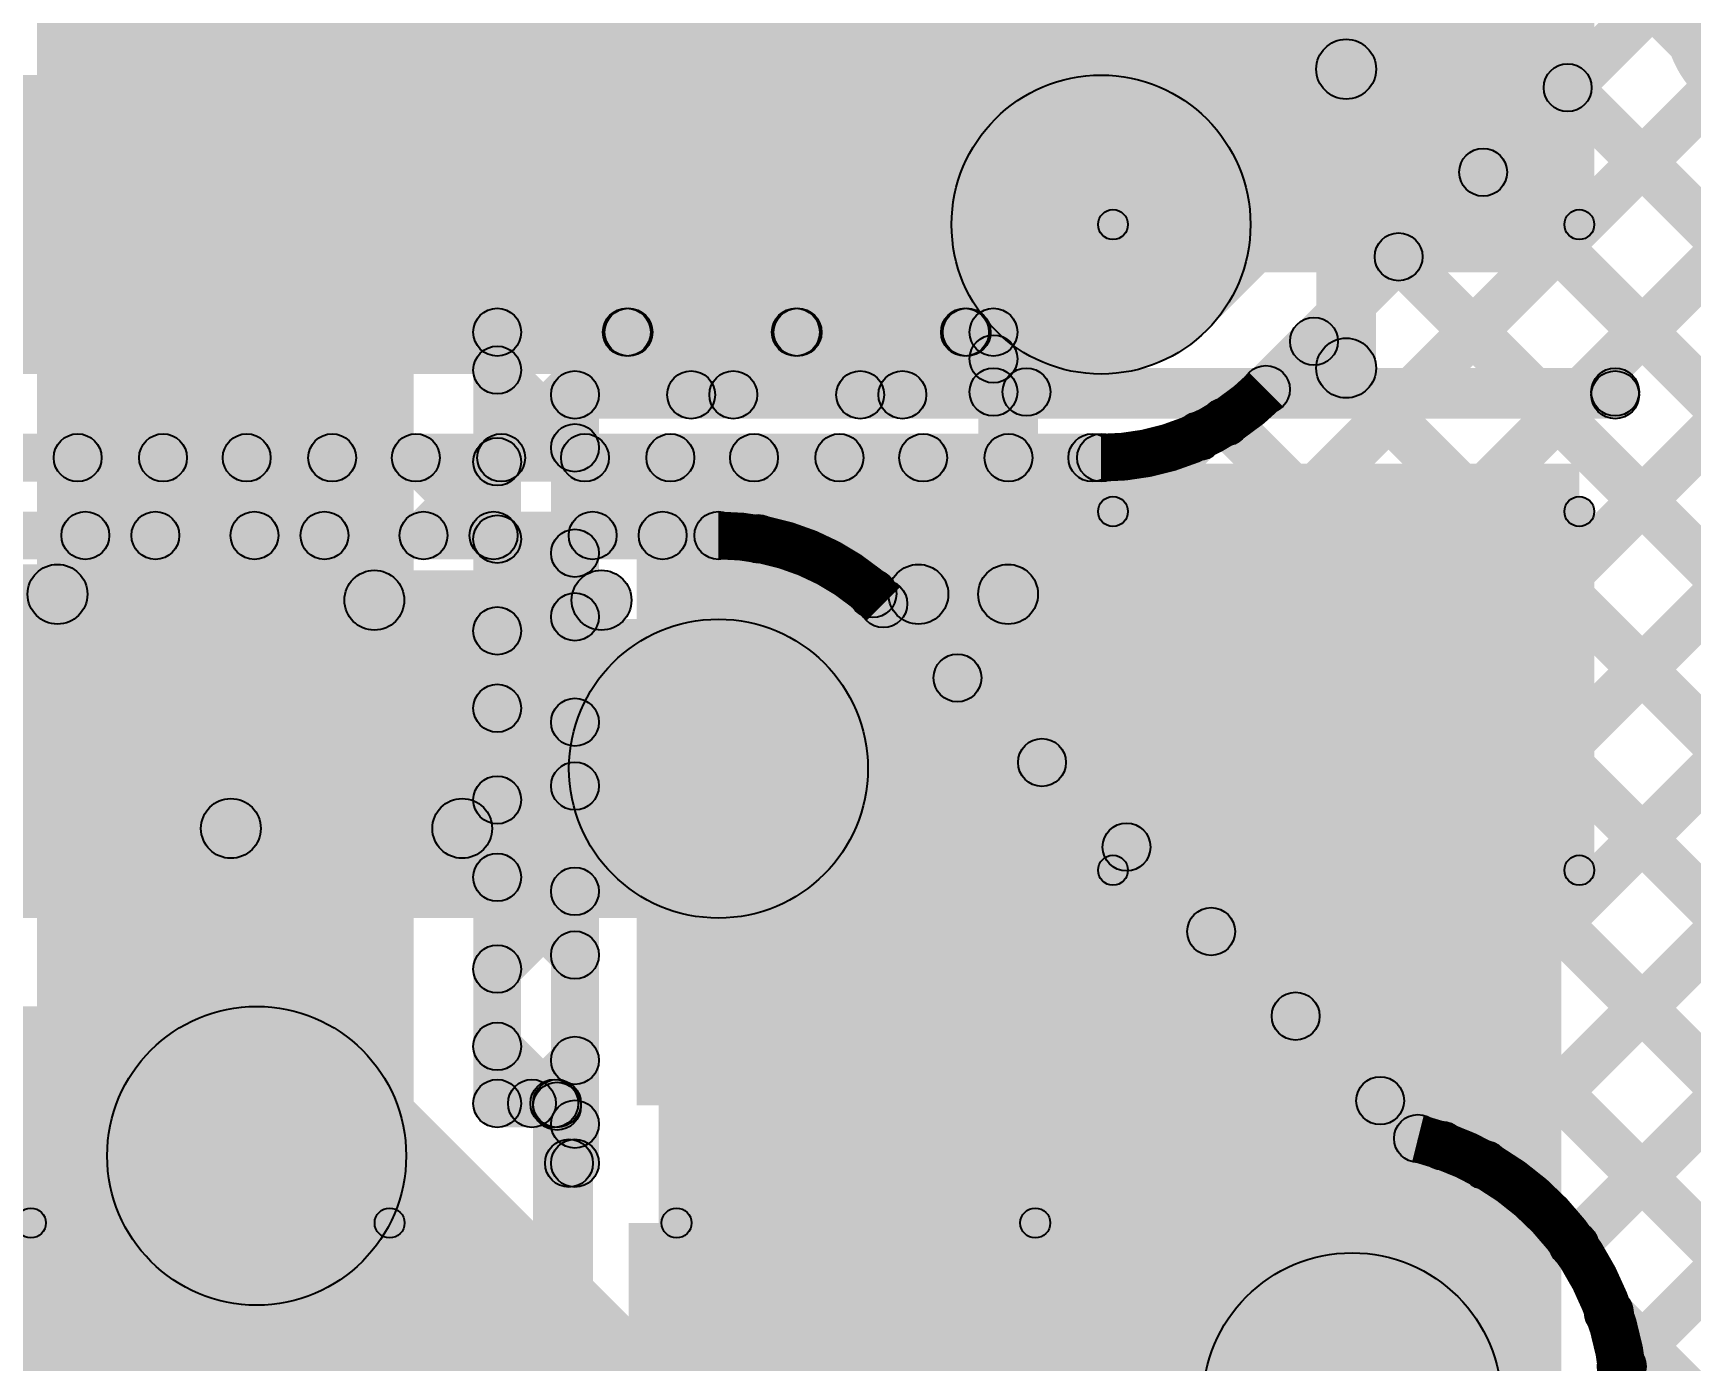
# Model space of a CAD drawing. Header units: millimetres. Extents: x 0.01 to 3.4, y 0.01 to 2.05.
# Drawn here: x 2.4474 to 2.7247, y 1.5959 to 1.818 of the extents above; entities that cross this region are included whole.
import ezdxf

# ---------------------------------------------------------------- set-up
doc = ezdxf.new("R2010")
doc.units = ezdxf.units.MM
doc.header["$MEASUREMENT"] = 0
for name, color, linetype in [('BottomLayer', 5, 'Continuous'), ('TopLayer', 1, 'Continuous'), ('TopOverlay', 2, 'Continuous'), ('TopPaste', 8, 'Continuous'), ('TopSolder', 216, 'Continuous'), ('ViaHoleLayer', 16, 'Continuous')]:
    doc.layers.add(name, color=color, linetype=linetype)

# ---------------------------------------------------------------- blocks, each defined once
blk = doc.blocks.new('UA78M05IDCYR_16')
at = {"layer": 'TopLayer'}
for points in [[(-0.0187, -0.07185), (0.0187, -0.07185), (0.0187, -0.1565), (-0.0187, -0.1565)], [(0.07185, -0.07185), (0.10925, -0.07185), (0.10925, -0.1565), (0.07185, -0.1565)]]:
    blk.add_hatch(color=1, dxfattribs=at).paths.add_polyline_path(points)
at = {"layer": 'TopOverlay'}
for points in [[(0.135, -0.075), (0.125, -0.075), (0.125, 0.069), (0.135, 0.069)], [(-0.066, -0.08), (-0.066, -0.07), (-0.029, -0.07), (-0.029, -0.08)], [(0.024, -0.081), (0.024, -0.071), (0.062, -0.071), (0.062, -0.081)], [(0.115, -0.08), (0.115, -0.07), (0.13, -0.07), (0.13, -0.08)]]:
    blk.add_hatch(color=2, dxfattribs=at).paths.add_polyline_path(points)
h = blk.add_hatch(color=2, dxfattribs=at)
edge = h.paths.add_edge_path()
edge.add_arc((-0.029, -0.075), 0.005, 0, 360)
h = blk.add_hatch(color=2, dxfattribs=at)
edge = h.paths.add_edge_path()
edge.add_arc((0.024, -0.076), 0.005, 0, 360)
h = blk.add_hatch(color=2, dxfattribs=at)
edge = h.paths.add_edge_path()
edge.add_arc((0.062, -0.076), 0.005, 0, 360)
h = blk.add_hatch(color=2, dxfattribs=at)
edge = h.paths.add_edge_path()
edge.add_arc((0.115, -0.075), 0.005, 0, 360)
h = blk.add_hatch(color=2, dxfattribs=at)
edge = h.paths.add_edge_path()
edge.add_arc((0.13, -0.075), 0.005, 0, 360)
h = blk.add_hatch(color=2, dxfattribs=at)
edge = h.paths.add_edge_path()
edge.add_arc((0.13, -0.075), 0.005, 0, 360)
at = {"layer": 'TopPaste'}
for points in [[(-0.0187, -0.07185), (0.0187, -0.07185), (0.0187, -0.1565), (-0.0187, -0.1565)], [(0.07185, -0.07185), (0.10925, -0.07185), (0.10925, -0.1565), (0.07185, -0.1565)]]:
    blk.add_hatch(color=8, dxfattribs=at).paths.add_polyline_path(points)
at = {"layer": 'TopSolder'}
for points in [[(-0.0227, -0.06785), (0.0227, -0.06785), (0.0227, -0.1605), (-0.0227, -0.1605)], [(0.06785, -0.06785), (0.11325, -0.06785), (0.11325, -0.1605), (0.06785, -0.1605)]]:
    blk.add_hatch(color=216, dxfattribs=at).paths.add_polyline_path(points)
at = {"layer": 'TopOverlay'}
for centre in [(-0.029, -0.075), (0.024, -0.076), (0.062, -0.076), (0.115, -0.075), (0.13, -0.075), (0.13, -0.075)]:
    blk.add_circle(centre, 0.005, dxfattribs=at)
blk = doc.blocks.new('C__1206_42')
at = {"layer": 'TopLayer'}
for points in [[(-0.08, 0.035), (-0.02, 0.035), (-0.02, -0.035), (-0.08, -0.035)], [(0.02, 0.035), (0.08, 0.035), (0.08, -0.035), (0.02, -0.035)]]:
    blk.add_hatch(color=1, dxfattribs=at).paths.add_polyline_path(points)
at = {"layer": 'TopOverlay'}
h = blk.add_hatch(color=2, dxfattribs=at)
edge = h.paths.add_edge_path()
edge.add_arc((-0.084, 0.039), 0.0025, 0, 360)
h = blk.add_hatch(color=2, dxfattribs=at)
edge = h.paths.add_edge_path()
edge.add_arc((-0.084, 0.039), 0.0025, 0, 360)
for points in [[(-0.0865, 0.039), (-0.0815, 0.039), (-0.0815, -0.039), (-0.0865, -0.039)], [(-0.024, 0.0415), (-0.024, 0.0365), (-0.084, 0.0365), (-0.084, 0.0415)], [(0.084, 0.0415), (0.084, 0.0365), (0.024, 0.0365), (0.024, 0.0415)], [(0.0815, 0.039), (0.0865, 0.039), (0.0865, -0.039), (0.0815, -0.039)], [(-0.024, -0.0365), (-0.024, -0.0415), (-0.084, -0.0415), (-0.084, -0.0365)], [(0.084, -0.0365), (0.084, -0.0415), (0.024, -0.0415), (0.024, -0.0365)]]:
    blk.add_hatch(color=2, dxfattribs=at).paths.add_polyline_path(points)
h = blk.add_hatch(color=2, dxfattribs=at)
edge = h.paths.add_edge_path()
edge.add_arc((-0.024, 0.039), 0.0025, 0, 360)
h = blk.add_hatch(color=2, dxfattribs=at)
edge = h.paths.add_edge_path()
edge.add_arc((0.024, 0.039), 0.0025, 0, 360)
h = blk.add_hatch(color=2, dxfattribs=at)
edge = h.paths.add_edge_path()
edge.add_arc((0.084, 0.039), 0.0025, 0, 360)
h = blk.add_hatch(color=2, dxfattribs=at)
edge = h.paths.add_edge_path()
edge.add_arc((0.084, 0.039), 0.0025, 0, 360)
h = blk.add_hatch(color=2, dxfattribs=at)
edge = h.paths.add_edge_path()
edge.add_arc((-0.084, -0.039), 0.0025, 0, 360)
h = blk.add_hatch(color=2, dxfattribs=at)
edge = h.paths.add_edge_path()
edge.add_arc((-0.084, -0.039), 0.0025, 0, 360)
h = blk.add_hatch(color=2, dxfattribs=at)
edge = h.paths.add_edge_path()
edge.add_arc((-0.024, -0.039), 0.0025, 0, 360)
h = blk.add_hatch(color=2, dxfattribs=at)
edge = h.paths.add_edge_path()
edge.add_arc((0.024, -0.039), 0.0025, 0, 360)
h = blk.add_hatch(color=2, dxfattribs=at)
edge = h.paths.add_edge_path()
edge.add_arc((0.084, -0.039), 0.0025, 0, 360)
h = blk.add_hatch(color=2, dxfattribs=at)
edge = h.paths.add_edge_path()
edge.add_arc((0.084, -0.039), 0.0025, 0, 360)
at = {"layer": 'TopPaste'}
for points in [[(-0.08, 0.035), (-0.02, 0.035), (-0.02, -0.035), (-0.08, -0.035)], [(0.02, 0.035), (0.08, 0.035), (0.08, -0.035), (0.02, -0.035)]]:
    blk.add_hatch(color=8, dxfattribs=at).paths.add_polyline_path(points)
at = {"layer": 'TopSolder'}
for points in [[(-0.084, 0.039), (-0.016, 0.039), (-0.016, -0.039), (-0.084, -0.039)], [(0.016, 0.039), (0.084, 0.039), (0.084, -0.039), (0.016, -0.039)]]:
    blk.add_hatch(color=216, dxfattribs=at).paths.add_polyline_path(points)
at = {"layer": 'TopOverlay'}
for centre in [(-0.084, 0.039), (-0.084, 0.039), (-0.024, 0.039), (0.024, 0.039), (0.084, 0.039), (0.084, 0.039), (-0.084, -0.039), (-0.084, -0.039), (-0.024, -0.039), (0.024, -0.039), (0.084, -0.039), (0.084, -0.039)]:
    blk.add_circle(centre, 0.0025, dxfattribs=at)
blk = doc.blocks.new('C__1206_44')
at = {"layer": 'TopLayer'}
for points in [[(-0.08, 0.035), (-0.02, 0.035), (-0.02, -0.035), (-0.08, -0.035)], [(0.02, 0.035), (0.08, 0.035), (0.08, -0.035), (0.02, -0.035)]]:
    blk.add_hatch(color=1, dxfattribs=at).paths.add_polyline_path(points)
at = {"layer": 'TopOverlay'}
h = blk.add_hatch(color=2, dxfattribs=at)
edge = h.paths.add_edge_path()
edge.add_arc((-0.084, 0.039), 0.0025, 0, 360)
h = blk.add_hatch(color=2, dxfattribs=at)
edge = h.paths.add_edge_path()
edge.add_arc((-0.084, 0.039), 0.0025, 0, 360)
for points in [[(-0.0865, 0.039), (-0.0815, 0.039), (-0.0815, -0.039), (-0.0865, -0.039)], [(-0.084, 0.0365), (-0.084, 0.0415), (-0.024, 0.0415), (-0.024, 0.0365)], [(0.024, 0.0365), (0.024, 0.0415), (0.084, 0.0415), (0.084, 0.0365)], [(0.0815, 0.039), (0.0865, 0.039), (0.0865, -0.039), (0.0815, -0.039)], [(-0.084, -0.0415), (-0.084, -0.0365), (-0.024, -0.0365), (-0.024, -0.0415)], [(0.024, -0.0415), (0.024, -0.0365), (0.084, -0.0365), (0.084, -0.0415)]]:
    blk.add_hatch(color=2, dxfattribs=at).paths.add_polyline_path(points)
h = blk.add_hatch(color=2, dxfattribs=at)
edge = h.paths.add_edge_path()
edge.add_arc((-0.024, 0.039), 0.0025, 0, 360)
h = blk.add_hatch(color=2, dxfattribs=at)
edge = h.paths.add_edge_path()
edge.add_arc((0.024, 0.039), 0.0025, 0, 360)
h = blk.add_hatch(color=2, dxfattribs=at)
edge = h.paths.add_edge_path()
edge.add_arc((0.084, 0.039), 0.0025, 0, 360)
h = blk.add_hatch(color=2, dxfattribs=at)
edge = h.paths.add_edge_path()
edge.add_arc((0.084, 0.039), 0.0025, 0, 360)
h = blk.add_hatch(color=2, dxfattribs=at)
edge = h.paths.add_edge_path()
edge.add_arc((-0.084, -0.039), 0.0025, 0, 360)
h = blk.add_hatch(color=2, dxfattribs=at)
edge = h.paths.add_edge_path()
edge.add_arc((-0.084, -0.039), 0.0025, 0, 360)
h = blk.add_hatch(color=2, dxfattribs=at)
edge = h.paths.add_edge_path()
edge.add_arc((-0.024, -0.039), 0.0025, 0, 360)
h = blk.add_hatch(color=2, dxfattribs=at)
edge = h.paths.add_edge_path()
edge.add_arc((0.024, -0.039), 0.0025, 0, 360)
h = blk.add_hatch(color=2, dxfattribs=at)
edge = h.paths.add_edge_path()
edge.add_arc((0.084, -0.039), 0.0025, 0, 360)
h = blk.add_hatch(color=2, dxfattribs=at)
edge = h.paths.add_edge_path()
edge.add_arc((0.084, -0.039), 0.0025, 0, 360)
at = {"layer": 'TopPaste'}
for points in [[(-0.08, 0.035), (-0.02, 0.035), (-0.02, -0.035), (-0.08, -0.035)], [(0.02, 0.035), (0.08, 0.035), (0.08, -0.035), (0.02, -0.035)]]:
    blk.add_hatch(color=8, dxfattribs=at).paths.add_polyline_path(points)
at = {"layer": 'TopSolder'}
for points in [[(-0.084, 0.039), (-0.016, 0.039), (-0.016, -0.039), (-0.084, -0.039)], [(0.016, 0.039), (0.084, 0.039), (0.084, -0.039), (0.016, -0.039)]]:
    blk.add_hatch(color=216, dxfattribs=at).paths.add_polyline_path(points)
at = {"layer": 'TopOverlay'}
for centre in [(-0.084, 0.039), (-0.084, 0.039), (-0.024, 0.039), (0.024, 0.039), (0.084, 0.039), (0.084, 0.039), (-0.084, -0.039), (-0.084, -0.039), (-0.024, -0.039), (0.024, -0.039), (0.084, -0.039), (0.084, -0.039)]:
    blk.add_circle(centre, 0.0025, dxfattribs=at)

msp = doc.modelspace()

# ---------------------------------------------------------------- hatches: boundary and pattern name
at = {"layer": 'BottomLayer'}
for points in [[(2.64368, 1.76832), (2.60832, 1.80368), (2.74132, 1.93668), (2.77668, 1.90132)], [(2.64724, 1.66492), (2.64158, 1.67057), (2.85393, 1.88293), (2.85959, 1.87727)], [(2.63309, 1.67906), (2.62744, 1.68472), (2.79075, 1.84803), (2.7964, 1.84237)], [(2.65641, 1.75559), (2.65075, 1.76125), (2.73315, 1.84365), (2.7388, 1.83799)], [(2.61895, 1.6932), (2.6133, 1.69886), (2.75478, 1.84034), (2.76043, 1.83468)], [(2.71536, 1.82021), (2.72102, 1.82587), (2.85987, 1.68702), (2.85421, 1.68136)], [(1.699, 1.761), (1.699, 1.811), (2.626, 1.811), (2.626, 1.761)], [(2.70122, 1.80607), (2.70688, 1.81173), (2.86052, 1.65808), (2.85486, 1.65243)], [(2.66138, 1.65078), (2.65572, 1.65643), (2.79768, 1.79839), (2.80334, 1.79273)], [(2.68708, 1.79193), (2.69274, 1.79758), (3.36483, 1.12549), (3.35917, 1.11983)], [(2.67294, 1.77778), (2.6786, 1.78344), (3.36483, 1.09721), (3.35917, 1.09155)], [(2.67552, 1.63663), (2.66986, 1.64229), (2.80207, 1.77449), (2.80772, 1.76884)], [(2.6588, 1.76364), (2.66445, 1.7693), (3.36483, 1.06892), (3.35917, 1.06327)], [(2.64397, 1.75018), (2.64963, 1.75584), (3.36483, 1.04064), (3.35917, 1.03498)], [(2.69305, 1.62587), (2.68739, 1.63153), (2.81265, 1.75679), (2.8183, 1.75113)], [(2.60481, 1.70734), (2.59915, 1.713), (2.63962, 1.75347), (2.64527, 1.74781)], [(1.73848, 1.743), (1.73848, 1.751), (2.626, 1.751), (2.626, 1.743)], [(2.45199, 1.74417), (2.45765, 1.74983), (2.47065, 1.73683), (2.46499, 1.73117)], [(2.45893, 1.73117), (2.45327, 1.73683), (2.46627, 1.74983), (2.47193, 1.74417)], [(2.48028, 1.74417), (2.48593, 1.74983), (2.49893, 1.73683), (2.49328, 1.73117)], [(2.48722, 1.73117), (2.48156, 1.73683), (2.49456, 1.74983), (2.50022, 1.74417)], [(2.50856, 1.74417), (2.51422, 1.74983), (2.52722, 1.73683), (2.52156, 1.73117)], [(2.5155, 1.73117), (2.50984, 1.73683), (2.52284, 1.74983), (2.5285, 1.74417)], [(2.53684, 1.74417), (2.5425, 1.74983), (2.5555, 1.73683), (2.54984, 1.73117)], [(2.54378, 1.73117), (2.53813, 1.73683), (2.55113, 1.74983), (2.55678, 1.74417)], [(2.56513, 1.74417), (2.57079, 1.74983), (2.68584, 1.63478), (2.68018, 1.62912)], [(2.57149, 1.7306), (2.56584, 1.73625), (2.57941, 1.74983), (2.58507, 1.74417)], [(2.59061, 1.72143), (2.58496, 1.72709), (2.6077, 1.74983), (2.61335, 1.74417)], [(2.59341, 1.74417), (2.59907, 1.74983), (2.78507, 1.56383), (2.77941, 1.55817)], [(2.6217, 1.74417), (2.62735, 1.74983), (2.81339, 1.5638), (2.80773, 1.55814)], [(2.70794, 1.61249), (2.70228, 1.61814), (2.82787, 1.74373), (2.83353, 1.73808)], [(1.71839, 1.73), (1.71839, 1.738), (2.562, 1.738), (2.562, 1.73)], [(2.71592, 1.59218), (2.71027, 1.59784), (2.84815, 1.73572), (2.85381, 1.73007)], [(2.58675, 1.71975), (2.59241, 1.72541), (2.68184, 1.63597), (2.67618, 1.63031)], [(1.583, 1.67), (1.583, 1.72), (2.562, 1.72), (2.562, 1.67)], [(2.54432, 1.67732), (2.57968, 1.71268), (2.68568, 1.60668), (2.65032, 1.57132)], [(2.102, 1.60524), (2.102, 1.65524), (2.48476, 1.65524), (2.48476, 1.60524)], [(2.46708, 1.61256), (2.50244, 1.64792), (2.61068, 1.53968), (2.57532, 1.50432)], [(2.70812, 1.60118), (2.71378, 1.60684), (2.75679, 1.56383), (2.75113, 1.55817)]]:
    msp.add_hatch(color=5, dxfattribs=at).paths.add_polyline_path(points)
h = msp.add_hatch(color=5, dxfattribs=at)
edge = h.paths.add_edge_path()
edge.add_arc((2.626, 1.786), 0.025, 0, 360)
h = msp.add_hatch(color=5, dxfattribs=at)
edge = h.paths.add_edge_path()
edge.add_arc((2.626, 1.786), 0.025, 0, 360)
h = msp.add_hatch(color=5, dxfattribs=at)
edge = h.paths.add_edge_path()
edge.add_arc((2.70405, 1.8089), 0.004, 0, 360)
h = msp.add_hatch(color=5, dxfattribs=at)
edge = h.paths.add_edge_path()
edge.add_arc((2.68991, 1.79475), 0.004, 0, 360)
h = msp.add_hatch(color=5, dxfattribs=at)
edge = h.paths.add_edge_path()
edge.add_arc((2.67577, 1.78061), 0.004, 0, 360)
h = msp.add_hatch(color=5, dxfattribs=at)
edge = h.paths.add_edge_path()
edge.add_arc((2.66162, 1.76647), 0.004, 0, 360)
h = msp.add_hatch(color=5, dxfattribs=at)
edge = h.paths.add_edge_path()
edge.add_arc((2.65358, 1.75842), 0.004, 0, 360)
h = msp.add_hatch(color=5, dxfattribs=at)
edge = h.paths.add_edge_path()
edge.add_arc((2.65358, 1.75842), 0.004, 0, 360)
h = msp.add_hatch(color=5, dxfattribs=at)
edge = h.paths.add_edge_path()
edge.add_arc((2.65358, 1.75842), 0.004, 0, 360)
h = msp.add_hatch(color=5, dxfattribs=at)
edge = h.paths.add_edge_path()
edge.add_arc((2.6468, 1.75301), 0.004, 0, 360)
h = msp.add_hatch(color=5, dxfattribs=at)
edge = h.paths.add_edge_path()
edge.add_arc((2.64245, 1.75064), 0.004, 0, 360)
h = msp.add_hatch(color=5, dxfattribs=at)
edge = h.paths.add_edge_path()
edge.add_arc((2.45482, 1.747), 0.004, 0, 360)
h = msp.add_hatch(color=5, dxfattribs=at)
edge = h.paths.add_edge_path()
edge.add_arc((2.4691, 1.747), 0.004, 0, 360)
h = msp.add_hatch(color=5, dxfattribs=at)
edge = h.paths.add_edge_path()
edge.add_arc((2.4831, 1.747), 0.004, 0, 360)
h = msp.add_hatch(color=5, dxfattribs=at)
edge = h.paths.add_edge_path()
edge.add_arc((2.49739, 1.747), 0.004, 0, 360)
h = msp.add_hatch(color=5, dxfattribs=at)
edge = h.paths.add_edge_path()
edge.add_arc((2.51139, 1.747), 0.004, 0, 360)
h = msp.add_hatch(color=5, dxfattribs=at)
edge = h.paths.add_edge_path()
edge.add_arc((2.52567, 1.747), 0.004, 0, 360)
h = msp.add_hatch(color=5, dxfattribs=at)
edge = h.paths.add_edge_path()
edge.add_arc((2.53967, 1.747), 0.004, 0, 360)
h = msp.add_hatch(color=5, dxfattribs=at)
edge = h.paths.add_edge_path()
edge.add_arc((2.55396, 1.747), 0.004, 0, 360)
h = msp.add_hatch(color=5, dxfattribs=at)
edge = h.paths.add_edge_path()
edge.add_arc((2.56796, 1.747), 0.004, 0, 360)
h = msp.add_hatch(color=5, dxfattribs=at)
edge = h.paths.add_edge_path()
edge.add_arc((2.58224, 1.747), 0.004, 0, 360)
h = msp.add_hatch(color=5, dxfattribs=at)
edge = h.paths.add_edge_path()
edge.add_arc((2.59624, 1.747), 0.004, 0, 360)
h = msp.add_hatch(color=5, dxfattribs=at)
edge = h.paths.add_edge_path()
edge.add_arc((2.61052, 1.747), 0.004, 0, 360)
h = msp.add_hatch(color=5, dxfattribs=at)
edge = h.paths.add_edge_path()
edge.add_arc((2.62453, 1.747), 0.004, 0, 360)
h = msp.add_hatch(color=5, dxfattribs=at)
edge = h.paths.add_edge_path()
edge.add_arc((2.626, 1.747), 0.004, 0, 360)
h = msp.add_hatch(color=5, dxfattribs=at)
edge = h.paths.add_edge_path()
edge.add_arc((2.626, 1.747), 0.004, 0, 360)
h = msp.add_hatch(color=5, dxfattribs=at)
edge = h.paths.add_edge_path()
edge.add_arc((2.626, 1.747), 0.004, 0, 360)
h = msp.add_hatch(color=5, dxfattribs=at)
edge = h.paths.add_edge_path()
edge.add_arc((2.4561, 1.734), 0.004, 0, 360)
h = msp.add_hatch(color=5, dxfattribs=at)
edge = h.paths.add_edge_path()
edge.add_arc((2.46782, 1.734), 0.004, 0, 360)
h = msp.add_hatch(color=5, dxfattribs=at)
edge = h.paths.add_edge_path()
edge.add_arc((2.48439, 1.734), 0.004, 0, 360)
h = msp.add_hatch(color=5, dxfattribs=at)
edge = h.paths.add_edge_path()
edge.add_arc((2.4961, 1.734), 0.004, 0, 360)
h = msp.add_hatch(color=5, dxfattribs=at)
edge = h.paths.add_edge_path()
edge.add_arc((2.51267, 1.734), 0.004, 0, 360)
h = msp.add_hatch(color=5, dxfattribs=at)
edge = h.paths.add_edge_path()
edge.add_arc((2.52439, 1.734), 0.004, 0, 360)
h = msp.add_hatch(color=5, dxfattribs=at)
edge = h.paths.add_edge_path()
edge.add_arc((2.54096, 1.734), 0.004, 0, 360)
h = msp.add_hatch(color=5, dxfattribs=at)
edge = h.paths.add_edge_path()
edge.add_arc((2.55267, 1.734), 0.004, 0, 360)
h = msp.add_hatch(color=5, dxfattribs=at)
edge = h.paths.add_edge_path()
edge.add_arc((2.562, 1.734), 0.004, 0, 360)
h = msp.add_hatch(color=5, dxfattribs=at)
edge = h.paths.add_edge_path()
edge.add_arc((2.562, 1.734), 0.004, 0, 360)
h = msp.add_hatch(color=5, dxfattribs=at)
edge = h.paths.add_edge_path()
edge.add_arc((2.562, 1.734), 0.004, 0, 360)
h = msp.add_hatch(color=5, dxfattribs=at)
edge = h.paths.add_edge_path()
edge.add_arc((2.56867, 1.73343), 0.004, 0, 360)
h = msp.add_hatch(color=5, dxfattribs=at)
edge = h.paths.add_edge_path()
edge.add_arc((2.58778, 1.72426), 0.004, 0, 360)
h = msp.add_hatch(color=5, dxfattribs=at)
edge = h.paths.add_edge_path()
edge.add_arc((2.58958, 1.72258), 0.004, 0, 360)
h = msp.add_hatch(color=5, dxfattribs=at)
edge = h.paths.add_edge_path()
edge.add_arc((2.58958, 1.72258), 0.004, 0, 360)
h = msp.add_hatch(color=5, dxfattribs=at)
edge = h.paths.add_edge_path()
edge.add_arc((2.58958, 1.72258), 0.004, 0, 360)
h = msp.add_hatch(color=5, dxfattribs=at)
edge = h.paths.add_edge_path()
edge.add_arc((2.562, 1.695), 0.025, 0, 360)
h = msp.add_hatch(color=5, dxfattribs=at)
edge = h.paths.add_edge_path()
edge.add_arc((2.562, 1.695), 0.025, 0, 360)
h = msp.add_hatch(color=5, dxfattribs=at)
edge = h.paths.add_edge_path()
edge.add_arc((2.60198, 1.71017), 0.004, 0, 360)
h = msp.add_hatch(color=5, dxfattribs=at)
edge = h.paths.add_edge_path()
edge.add_arc((2.61612, 1.69603), 0.004, 0, 360)
h = msp.add_hatch(color=5, dxfattribs=at)
edge = h.paths.add_edge_path()
edge.add_arc((2.63027, 1.68189), 0.004, 0, 360)
h = msp.add_hatch(color=5, dxfattribs=at)
edge = h.paths.add_edge_path()
edge.add_arc((2.64441, 1.66775), 0.004, 0, 360)
h = msp.add_hatch(color=5, dxfattribs=at)
edge = h.paths.add_edge_path()
edge.add_arc((2.65855, 1.6536), 0.004, 0, 360)
h = msp.add_hatch(color=5, dxfattribs=at)
edge = h.paths.add_edge_path()
edge.add_arc((2.48476, 1.63024), 0.025, 0, 360)
h = msp.add_hatch(color=5, dxfattribs=at)
edge = h.paths.add_edge_path()
edge.add_arc((2.48476, 1.63024), 0.025, 0, 360)
h = msp.add_hatch(color=5, dxfattribs=at)
edge = h.paths.add_edge_path()
edge.add_arc((2.67269, 1.63946), 0.004, 0, 360)
h = msp.add_hatch(color=5, dxfattribs=at)
edge = h.paths.add_edge_path()
edge.add_arc((2.67901, 1.63314), 0.004, 0, 360)
h = msp.add_hatch(color=5, dxfattribs=at)
edge = h.paths.add_edge_path()
edge.add_arc((2.67901, 1.63314), 0.004, 0, 360)
h = msp.add_hatch(color=5, dxfattribs=at)
edge = h.paths.add_edge_path()
edge.add_arc((2.68301, 1.63195), 0.004, 0, 360)
h = msp.add_hatch(color=5, dxfattribs=at)
edge = h.paths.add_edge_path()
edge.add_arc((2.69022, 1.6287), 0.004, 0, 360)
h = msp.add_hatch(color=5, dxfattribs=at)
edge = h.paths.add_edge_path()
edge.add_arc((2.668, 1.589), 0.0315, 0, 360)
h = msp.add_hatch(color=5, dxfattribs=at)
edge = h.paths.add_edge_path()
edge.add_arc((2.70511, 1.61531), 0.004, 0, 360)
h = msp.add_hatch(color=5, dxfattribs=at)
edge = h.paths.add_edge_path()
edge.add_arc((2.668, 1.589), 0.025, 0, 360)
h = msp.add_hatch(color=5, dxfattribs=at)
edge = h.paths.add_edge_path()
edge.add_arc((2.71095, 1.60401), 0.004, 0, 360)
h = msp.add_hatch(color=5, dxfattribs=at)
edge = h.paths.add_edge_path()
edge.add_arc((2.7131, 1.59501), 0.004, 0, 360)
at = {"layer": 'TopLayer'}
for points in [[(2.448, 1.541), (2.511, 1.541), (2.511, 1.956), (2.448, 1.956)], [(2.448, 1.782), (2.708, 1.782), (2.708, 1.873), (2.448, 1.873)], [(2.672, 1.762), (2.662, 1.762), (2.662, 1.812), (2.672, 1.812)], [(2.525, 1.764), (2.525, 1.772), (2.608, 1.772), (2.608, 1.764)], [(2.52783, 1.7435), (2.52217, 1.74916), (2.54384, 1.77083), (2.5495, 1.76517)], [(2.54413, 1.76517), (2.54979, 1.77083), (2.56026, 1.76035), (2.5546, 1.7547)], [(2.56731, 1.7547), (2.56165, 1.76035), (2.57213, 1.77083), (2.57778, 1.76517)], [(2.57241, 1.76517), (2.57807, 1.77083), (2.58854, 1.76035), (2.58289, 1.7547)], [(2.5956, 1.7547), (2.58994, 1.76035), (2.60041, 1.77083), (2.60607, 1.76517)], [(2.6007, 1.76517), (2.60635, 1.77083), (2.61083, 1.76635), (2.60517, 1.7607)], [(2.529, 1.639), (2.521, 1.639), (2.521, 1.768), (2.529, 1.768)], [(2.612, 1.758), (2.604, 1.758), (2.604, 1.768), (2.612, 1.768)], [(2.60517, 1.7607), (2.61083, 1.76635), (2.61635, 1.76083), (2.6107, 1.75517)], [(2.52217, 1.75884), (2.52783, 1.7645), (2.54083, 1.7515), (2.53517, 1.74584)], [(2.538, 1.75353), (2.538, 1.76153), (2.712, 1.76153), (2.712, 1.75353)], [(2.608, 1.754), (2.608, 1.762), (2.712, 1.762), (2.712, 1.754)], [(2.542, 1.629), (2.534, 1.629), (2.534, 1.75753), (2.542, 1.75753)], [(2.552, 1.539), (2.703, 1.539), (2.703, 1.74353), (2.552, 1.74353)], [(2.52217, 1.73056), (2.52783, 1.73622), (2.54083, 1.72322), (2.53517, 1.71756)], [(2.52783, 1.71522), (2.52217, 1.72087), (2.53517, 1.73387), (2.54083, 1.72822)], [(2.52217, 1.70228), (2.52783, 1.70793), (2.54083, 1.69493), (2.53517, 1.68928)], [(2.52783, 1.68693), (2.52217, 1.69259), (2.53517, 1.70559), (2.54083, 1.69993)], [(2.44175, 1.68), (2.44175, 1.69), (2.48045, 1.69), (2.48045, 1.68)], [(2.48045, 1.68), (2.48045, 1.69), (2.51915, 1.69), (2.51915, 1.68)], [(2.52217, 1.67399), (2.52783, 1.67965), (2.54083, 1.66665), (2.53517, 1.66099)], [(2.52783, 1.65865), (2.52217, 1.6643), (2.53517, 1.6773), (2.54083, 1.67165)], [(2.52217, 1.64571), (2.52783, 1.65136), (2.53736, 1.64183), (2.53171, 1.63617)], [(2.53364, 1.63617), (2.52798, 1.64183), (2.53517, 1.64902), (2.54083, 1.64336)], [(2.525, 1.635), (2.525, 1.643), (2.535, 1.643), (2.535, 1.635)], [(2.539, 1.521), (2.531, 1.521), (2.531, 1.639), (2.539, 1.639)], [(2.53217, 1.63571), (2.53783, 1.64136), (2.54083, 1.63836), (2.53517, 1.63271)], [(2.541, 1.531), (2.533, 1.531), (2.533, 1.629), (2.541, 1.629)]]:
    msp.add_hatch(color=1, dxfattribs=at).paths.add_polyline_path(points)
h = msp.add_hatch(color=1, dxfattribs=at)
edge = h.paths.add_edge_path()
edge.add_arc((2.667, 1.812), 0.005, 0, 360)
h = msp.add_hatch(color=1, dxfattribs=at)
edge = h.paths.add_edge_path()
edge.add_arc((2.525, 1.768), 0.004, 0, 360)
h = msp.add_hatch(color=1, dxfattribs=at)
edge = h.paths.add_edge_path()
edge.add_arc((2.525, 1.768), 0.004, 0, 360)
h = msp.add_hatch(color=1, dxfattribs=at)
edge = h.paths.add_edge_path()
edge.add_arc((2.54667, 1.768), 0.004, 0, 360)
h = msp.add_hatch(color=1, dxfattribs=at)
edge = h.paths.add_edge_path()
edge.add_arc((2.54696, 1.768), 0.004, 0, 360)
h = msp.add_hatch(color=1, dxfattribs=at)
edge = h.paths.add_edge_path()
edge.add_arc((2.57496, 1.768), 0.004, 0, 360)
h = msp.add_hatch(color=1, dxfattribs=at)
edge = h.paths.add_edge_path()
edge.add_arc((2.57524, 1.768), 0.004, 0, 360)
h = msp.add_hatch(color=1, dxfattribs=at)
edge = h.paths.add_edge_path()
edge.add_arc((2.60324, 1.768), 0.004, 0, 360)
h = msp.add_hatch(color=1, dxfattribs=at)
edge = h.paths.add_edge_path()
edge.add_arc((2.60353, 1.768), 0.004, 0, 360)
h = msp.add_hatch(color=1, dxfattribs=at)
edge = h.paths.add_edge_path()
edge.add_arc((2.608, 1.768), 0.004, 0, 360)
h = msp.add_hatch(color=1, dxfattribs=at)
edge = h.paths.add_edge_path()
edge.add_arc((2.608, 1.768), 0.004, 0, 360)
h = msp.add_hatch(color=1, dxfattribs=at)
edge = h.paths.add_edge_path()
edge.add_arc((2.608, 1.76353), 0.004, 0, 360)
h = msp.add_hatch(color=1, dxfattribs=at)
edge = h.paths.add_edge_path()
edge.add_arc((2.608, 1.76353), 0.004, 0, 360)
h = msp.add_hatch(color=1, dxfattribs=at)
edge = h.paths.add_edge_path()
edge.add_arc((2.667, 1.762), 0.005, 0, 360)
h = msp.add_hatch(color=1, dxfattribs=at)
edge = h.paths.add_edge_path()
edge.add_arc((2.525, 1.76167), 0.004, 0, 360)
h = msp.add_hatch(color=1, dxfattribs=at)
edge = h.paths.add_edge_path()
edge.add_arc((2.538, 1.75753), 0.004, 0, 360)
h = msp.add_hatch(color=1, dxfattribs=at)
edge = h.paths.add_edge_path()
edge.add_arc((2.538, 1.75753), 0.004, 0, 360)
h = msp.add_hatch(color=1, dxfattribs=at)
edge = h.paths.add_edge_path()
edge.add_arc((2.55743, 1.75753), 0.004, 0, 360)
h = msp.add_hatch(color=1, dxfattribs=at)
edge = h.paths.add_edge_path()
edge.add_arc((2.56448, 1.75753), 0.004, 0, 360)
h = msp.add_hatch(color=1, dxfattribs=at)
edge = h.paths.add_edge_path()
edge.add_arc((2.58572, 1.75753), 0.004, 0, 360)
h = msp.add_hatch(color=1, dxfattribs=at)
edge = h.paths.add_edge_path()
edge.add_arc((2.59277, 1.75753), 0.004, 0, 360)
h = msp.add_hatch(color=1, dxfattribs=at)
edge = h.paths.add_edge_path()
edge.add_arc((2.608, 1.758), 0.004, 0, 360)
h = msp.add_hatch(color=1, dxfattribs=at)
edge = h.paths.add_edge_path()
edge.add_arc((2.608, 1.758), 0.004, 0, 360)
h = msp.add_hatch(color=1, dxfattribs=at)
edge = h.paths.add_edge_path()
edge.add_arc((2.61353, 1.758), 0.004, 0, 360)
h = msp.add_hatch(color=1, dxfattribs=at)
edge = h.paths.add_edge_path()
edge.add_arc((2.712, 1.758), 0.004, 0, 360)
h = msp.add_hatch(color=1, dxfattribs=at)
edge = h.paths.add_edge_path()
edge.add_arc((2.712, 1.75753), 0.004, 0, 360)
h = msp.add_hatch(color=1, dxfattribs=at)
edge = h.paths.add_edge_path()
edge.add_arc((2.538, 1.74867), 0.004, 0, 360)
h = msp.add_hatch(color=1, dxfattribs=at)
edge = h.paths.add_edge_path()
edge.add_arc((2.525, 1.74633), 0.004, 0, 360)
h = msp.add_hatch(color=1, dxfattribs=at)
edge = h.paths.add_edge_path()
edge.add_arc((2.525, 1.73339), 0.004, 0, 360)
h = msp.add_hatch(color=1, dxfattribs=at)
edge = h.paths.add_edge_path()
edge.add_arc((2.538, 1.73104), 0.004, 0, 360)
h = msp.add_hatch(color=1, dxfattribs=at)
edge = h.paths.add_edge_path()
edge.add_arc((2.525, 1.71804), 0.004, 0, 360)
h = msp.add_hatch(color=1, dxfattribs=at)
edge = h.paths.add_edge_path()
edge.add_arc((2.538, 1.72039), 0.004, 0, 360)
h = msp.add_hatch(color=1, dxfattribs=at)
edge = h.paths.add_edge_path()
edge.add_arc((2.525, 1.7051), 0.004, 0, 360)
h = msp.add_hatch(color=1, dxfattribs=at)
edge = h.paths.add_edge_path()
edge.add_arc((2.538, 1.70276), 0.004, 0, 360)
h = msp.add_hatch(color=1, dxfattribs=at)
edge = h.paths.add_edge_path()
edge.add_arc((2.538, 1.6921), 0.004, 0, 360)
h = msp.add_hatch(color=1, dxfattribs=at)
edge = h.paths.add_edge_path()
edge.add_arc((2.525, 1.68976), 0.004, 0, 360)
h = msp.add_hatch(color=1, dxfattribs=at)
edge = h.paths.add_edge_path()
edge.add_arc((2.48045, 1.685), 0.005, 0, 360)
h = msp.add_hatch(color=1, dxfattribs=at)
edge = h.paths.add_edge_path()
edge.add_arc((2.48045, 1.685), 0.005, 0, 360)
h = msp.add_hatch(color=1, dxfattribs=at)
edge = h.paths.add_edge_path()
edge.add_arc((2.51915, 1.685), 0.005, 0, 360)
h = msp.add_hatch(color=1, dxfattribs=at)
edge = h.paths.add_edge_path()
edge.add_arc((2.525, 1.67682), 0.004, 0, 360)
h = msp.add_hatch(color=1, dxfattribs=at)
edge = h.paths.add_edge_path()
edge.add_arc((2.538, 1.67448), 0.004, 0, 360)
h = msp.add_hatch(color=1, dxfattribs=at)
edge = h.paths.add_edge_path()
edge.add_arc((2.538, 1.66382), 0.004, 0, 360)
h = msp.add_hatch(color=1, dxfattribs=at)
edge = h.paths.add_edge_path()
edge.add_arc((2.525, 1.66148), 0.004, 0, 360)
h = msp.add_hatch(color=1, dxfattribs=at)
edge = h.paths.add_edge_path()
edge.add_arc((2.525, 1.64854), 0.004, 0, 360)
h = msp.add_hatch(color=1, dxfattribs=at)
edge = h.paths.add_edge_path()
edge.add_arc((2.538, 1.64619), 0.004, 0, 360)
h = msp.add_hatch(color=1, dxfattribs=at)
edge = h.paths.add_edge_path()
edge.add_arc((2.525, 1.639), 0.004, 0, 360)
h = msp.add_hatch(color=1, dxfattribs=at)
edge = h.paths.add_edge_path()
edge.add_arc((2.525, 1.639), 0.004, 0, 360)
h = msp.add_hatch(color=1, dxfattribs=at)
edge = h.paths.add_edge_path()
edge.add_arc((2.53081, 1.639), 0.004, 0, 360)
h = msp.add_hatch(color=1, dxfattribs=at)
edge = h.paths.add_edge_path()
edge.add_arc((2.53454, 1.639), 0.004, 0, 360)
h = msp.add_hatch(color=1, dxfattribs=at)
edge = h.paths.add_edge_path()
edge.add_arc((2.535, 1.639), 0.004, 0, 360)
h = msp.add_hatch(color=1, dxfattribs=at)
edge = h.paths.add_edge_path()
edge.add_arc((2.535, 1.639), 0.004, 0, 360)
h = msp.add_hatch(color=1, dxfattribs=at)
edge = h.paths.add_edge_path()
edge.add_arc((2.535, 1.63854), 0.004, 0, 360)
h = msp.add_hatch(color=1, dxfattribs=at)
edge = h.paths.add_edge_path()
edge.add_arc((2.538, 1.63554), 0.004, 0, 360)
h = msp.add_hatch(color=1, dxfattribs=at)
edge = h.paths.add_edge_path()
edge.add_arc((2.537, 1.629), 0.004, 0, 360)
h = msp.add_hatch(color=1, dxfattribs=at)
edge = h.paths.add_edge_path()
edge.add_arc((2.538, 1.629), 0.004, 0, 360)
h = msp.add_hatch(color=1, dxfattribs=at)
edge = h.paths.add_edge_path()
edge.add_arc((2.668, 1.589), 0.0315, 0, 360)
at = {"layer": 'ViaHoleLayer'}
h = msp.add_hatch(color=16, dxfattribs=at)
edge = h.paths.add_edge_path()
edge.add_arc((2.668, 1.589), 0.01575, 0, 360)

# ---------------------------------------------------------------- linework, layer by layer
at = {"layer": 'BottomLayer', "const_width": 0.008}
for points in [[(2.65358, 1.75842, -0.198912), (2.626, 1.747)], [(2.65358, 1.75842, -0.198912), (2.626, 1.747)], [(2.562, 1.734, -0.198912), (2.58958, 1.72258)], [(2.562, 1.734, -0.198912), (2.58958, 1.72258)], [(2.67901, 1.63314, -0.344294), (2.7135, 1.589)]]:
    msp.add_lwpolyline(points, format="xyb", dxfattribs=at)
at = {"layer": 'BottomLayer'}
for centre, radius in [((2.626, 1.786), 0.025), ((2.626, 1.786), 0.025), ((2.70405, 1.8089), 0.004), ((2.68991, 1.79475), 0.004), ((2.67577, 1.78061), 0.004), ((2.66162, 1.76647), 0.004), ((2.65358, 1.75842), 0.004), ((2.65358, 1.75842), 0.004), ((2.65358, 1.75842), 0.004), ((2.6468, 1.75301), 0.004), ((2.64245, 1.75064), 0.004), ((2.45482, 1.747), 0.004), ((2.4691, 1.747), 0.004), ((2.4831, 1.747), 0.004), ((2.49739, 1.747), 0.004), ((2.51139, 1.747), 0.004), ((2.52567, 1.747), 0.004), ((2.53967, 1.747), 0.004), ((2.55396, 1.747), 0.004), ((2.56796, 1.747), 0.004), ((2.58224, 1.747), 0.004), ((2.59624, 1.747), 0.004), ((2.61052, 1.747), 0.004), ((2.62453, 1.747), 0.004), ((2.626, 1.747), 0.004), ((2.626, 1.747), 0.004), ((2.626, 1.747), 0.004), ((2.4561, 1.734), 0.004), ((2.46782, 1.734), 0.004), ((2.48439, 1.734), 0.004), ((2.4961, 1.734), 0.004), ((2.51267, 1.734), 0.004), ((2.52439, 1.734), 0.004), ((2.54096, 1.734), 0.004), ((2.55267, 1.734), 0.004), ((2.562, 1.734), 0.004), ((2.562, 1.734), 0.004), ((2.562, 1.734), 0.004), ((2.56867, 1.73343), 0.004), ((2.58778, 1.72426), 0.004), ((2.58958, 1.72258), 0.004), ((2.58958, 1.72258), 0.004), ((2.58958, 1.72258), 0.004), ((2.562, 1.695), 0.025), ((2.562, 1.695), 0.025), ((2.60198, 1.71017), 0.004), ((2.61612, 1.69603), 0.004), ((2.63027, 1.68189), 0.004), ((2.64441, 1.66775), 0.004), ((2.65855, 1.6536), 0.004), ((2.48476, 1.63024), 0.025), ((2.48476, 1.63024), 0.025), ((2.67269, 1.63946), 0.004), ((2.67901, 1.63314), 0.004), ((2.67901, 1.63314), 0.004), ((2.68301, 1.63195), 0.004), ((2.69022, 1.6287), 0.004), ((2.70511, 1.61531), 0.004), ((2.668, 1.589), 0.025), ((2.71095, 1.60401), 0.004), ((2.7131, 1.59501), 0.004)]:
    msp.add_circle(centre, radius, dxfattribs=at)
at = {"layer": 'TopLayer'}
for centre, radius in [((2.667, 1.812), 0.005), ((2.525, 1.768), 0.004), ((2.525, 1.768), 0.004), ((2.54667, 1.768), 0.004), ((2.54696, 1.768), 0.004), ((2.57496, 1.768), 0.004), ((2.57524, 1.768), 0.004), ((2.60324, 1.768), 0.004), ((2.60353, 1.768), 0.004), ((2.608, 1.768), 0.004), ((2.608, 1.768), 0.004), ((2.608, 1.76353), 0.004), ((2.608, 1.76353), 0.004), ((2.667, 1.762), 0.005), ((2.525, 1.76167), 0.004), ((2.538, 1.75753), 0.004), ((2.538, 1.75753), 0.004), ((2.55743, 1.75753), 0.004), ((2.56448, 1.75753), 0.004), ((2.58572, 1.75753), 0.004), ((2.59277, 1.75753), 0.004), ((2.608, 1.758), 0.004), ((2.608, 1.758), 0.004), ((2.61353, 1.758), 0.004), ((2.712, 1.758), 0.004), ((2.712, 1.75753), 0.004), ((2.538, 1.74867), 0.004), ((2.525, 1.74633), 0.004), ((2.525, 1.73339), 0.004), ((2.538, 1.73104), 0.004), ((2.525, 1.71804), 0.004), ((2.538, 1.72039), 0.004), ((2.525, 1.7051), 0.004), ((2.538, 1.70276), 0.004), ((2.538, 1.6921), 0.004), ((2.525, 1.68976), 0.004), ((2.48045, 1.685), 0.005), ((2.48045, 1.685), 0.005), ((2.51915, 1.685), 0.005), ((2.525, 1.67682), 0.004), ((2.538, 1.67448), 0.004), ((2.538, 1.66382), 0.004), ((2.525, 1.66148), 0.004), ((2.525, 1.64854), 0.004), ((2.538, 1.64619), 0.004), ((2.525, 1.639), 0.004), ((2.525, 1.639), 0.004), ((2.53081, 1.639), 0.004), ((2.53454, 1.639), 0.004), ((2.535, 1.639), 0.004), ((2.535, 1.639), 0.004), ((2.535, 1.63854), 0.004), ((2.538, 1.63554), 0.004), ((2.537, 1.629), 0.004), ((2.538, 1.629), 0.004)]:
    msp.add_circle(centre, radius, dxfattribs=at)

# ---------------------------------------------------------------- block references
msp.add_blockref('UA78M05IDCYR_16', (2.48045, 1.79917))
for name, p, rotation in [('C__1206_44', (2.667, 1.762), 90), ('C__1206_42', (2.531, 1.58), 180)]:
    msp.add_blockref(name, p, dxfattribs=dict(rotation=rotation))

# ---------------------------------------------------------------- texts
at = {"layer": 'TopOverlay'}
msp.add_text('C2', height=0.04, dxfattribs=at).set_placement((2.717, 1.804))

doc.saveas('drawing.dxf')
